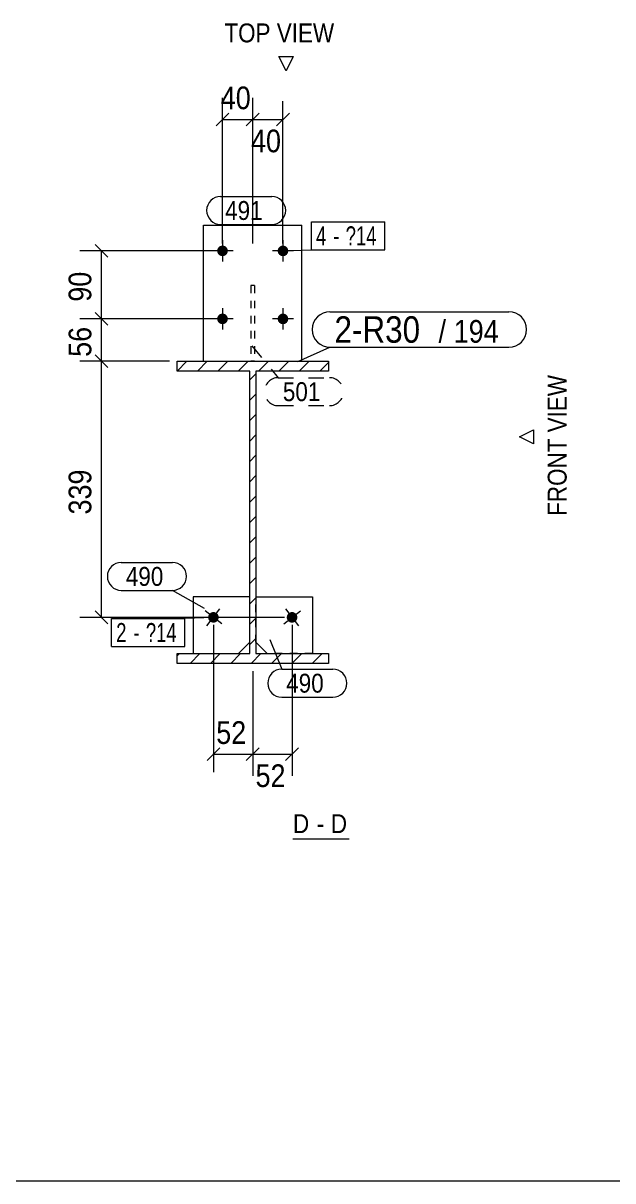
# Model space of a CAD drawing. Header units: millimetres. Extents: x 2 to 1174, y 1 to 825.
# Drawn here: x 720.6 to 798.6, y 5 to 158.2 of the extents above; entities that cross this region are included whole.
import ezdxf

# ---------------------------------------------------------------- set-up
doc = ezdxf.new("R2010")
doc.units = ezdxf.units.MM
for name, pattern in [('XKITLINE00', [0]), ('XKITLINE01', [4, 1, -1, 1, -1]), ('XKITLINE02', [4, 2, -2])]:
    doc.linetypes.add(name, pattern=pattern)
for name, color, linetype, lineweight in [('Bolt', 3, 'Continuous', 0), ('BoltMark', 7, 'Continuous', 0), ('Dimensions', 7, 'Continuous', 0), ('DrawingSheet', 5, 'Continuous', 0), ('OtherObjectType', 7, 'Continuous', 0), ('Part', 2, 'Continuous', 0), ('PartMark', 7, 'Continuous', 0)]:
    doc.layers.add(name, color=color, linetype=linetype, lineweight=lineweight)
doc.styles.add('ARIAL', font='ARIAL.TTF')
doc.styles.add('ARIAL_NARROW', font='ARIALN.TTF')

# ---------------------------------------------------------------- blocks, each defined once
blk = doc.blocks.new('*A1')
at = {"layer": 'Part', "color": 7, "linetype": 'XKITLINE00', "lineweight": 0}
for p, q in [((741, 112.17), (742.3, 113.47)), ((743.69, 112.17), (744.99, 113.47)), ((746.39, 112.17), (747.69, 113.47)), ((749.08, 112.17), (750.38, 113.47)), ((751.77, 112.17), (753.07, 113.47)), ((754.47, 112.17), (755.77, 113.47)), ((757.16, 112.17), (758.46, 113.47)), ((741, 112.17), (741, 112.17)), ((759.86, 112.17), (761, 113.31)), ((750.6, 111), (751.4, 111.8)), ((750.6, 108.3), (751.4, 109.1)), ((750.6, 105.61), (751.4, 106.41)), ((750.6, 102.91), (751.4, 103.71)), ((750.6, 100.22), (751.4, 101.02)), ((750.6, 97.53), (751.4, 98.33)), ((750.6, 94.83), (751.4, 95.63)), ((750.6, 92.14), (751.4, 92.94)), ((750.6, 89.44), (751.4, 90.24)), ((750.6, 86.75), (751.4, 87.55)), ((750.6, 84.06), (751.4, 84.86)), ((750.6, 81.36), (751.4, 82.16)), ((750.6, 78.67), (751.4, 79.47)), ((750.6, 75.97), (751.4, 76.77)), ((741, 74.46), (741.31, 74.77)), ((742.71, 73.47), (744.01, 74.77)), ((745.4, 73.47), (746.7, 74.77)), ((748.1, 73.47), (749.4, 74.77)), ((750.79, 73.47), (752.09, 74.77)), ((753.48, 73.47), (754.78, 74.77)), ((756.18, 73.47), (757.48, 74.77)), ((758.87, 73.47), (760.17, 74.77))]:
    blk.add_line(p, q, dxfattribs=at)
blk = doc.blocks.new('*A166')
at = {"layer": 'Bolt'}
for points in [[(747.7, 128.04), (747.69, 128), (747.69, 127.97), (747.68, 127.94), (747.68, 127.9), (747.67, 127.87), (747.66, 127.84), (747.64, 127.81), (747.63, 127.77), (747.61, 127.74), (747.6, 127.71), (747.58, 127.68), (747.56, 127.66), (747.54, 127.63), (747.52, 127.6), (747.49, 127.58), (747.47, 127.55), (747.44, 127.53), (747.41, 127.51), (747.39, 127.49), (747.36, 127.47), (747.33, 127.46), (747.3, 127.44), (747.27, 127.43), (747.23, 127.41), (747.2, 127.4), (747.17, 127.39), (747.13, 127.39), (747.1, 127.38), (747.07, 127.38), (747.03, 127.37), (747, 127.37), (746.96, 127.37), (746.93, 127.38), (746.89, 127.38), (746.86, 127.39), (746.83, 127.39), (746.79, 127.4), (746.76, 127.41), (746.73, 127.43), (746.7, 127.44), (746.67, 127.46), (746.64, 127.47), (746.61, 127.49), (746.58, 127.51), (746.55, 127.53), (746.53, 127.55), (746.5, 127.58), (746.48, 127.6), (746.46, 127.63), (746.44, 127.66), (746.42, 127.68), (746.4, 127.71), (746.38, 127.74), (746.36, 127.77), (746.35, 127.81), (746.34, 127.84), (746.33, 127.87), (746.32, 127.9), (746.31, 127.94), (746.31, 127.97), (746.3, 128), (746.3, 128.04), (746.3, 128.07), (746.3, 128.11), (746.3, 128.14), (746.31, 128.18), (746.31, 128.21), (746.32, 128.24), (746.33, 128.28), (746.34, 128.31), (746.35, 128.34), (746.36, 128.37), (746.38, 128.4), (746.4, 128.43), (746.42, 128.46), (746.44, 128.49), (746.46, 128.52), (746.48, 128.54), (746.5, 128.57), (746.53, 128.59), (746.55, 128.61), (746.58, 128.64), (746.61, 128.66), (746.64, 128.67), (746.67, 128.69), (746.7, 128.71), (746.73, 128.72), (746.76, 128.73), (746.79, 128.74), (746.83, 128.75), (746.86, 128.76), (746.89, 128.77), (746.93, 128.77), (746.96, 128.77), (747, 128.77), (747.03, 128.77), (747.07, 128.77), (747.1, 128.77), (747.13, 128.76), (747.17, 128.75), (747.2, 128.74), (747.23, 128.73), (747.27, 128.72), (747.3, 128.71), (747.33, 128.69), (747.36, 128.67), (747.39, 128.66), (747.41, 128.64), (747.44, 128.61), (747.47, 128.59), (747.49, 128.57), (747.52, 128.54), (747.54, 128.52), (747.56, 128.49), (747.58, 128.46), (747.6, 128.43), (747.61, 128.4), (747.63, 128.37), (747.64, 128.34), (747.66, 128.31), (747.67, 128.28), (747.68, 128.24), (747.68, 128.21), (747.69, 128.18), (747.69, 128.14), (747.7, 128.11), (747.7, 128.07)], [(755.7, 128.04), (755.69, 128), (755.69, 127.97), (755.68, 127.94), (755.68, 127.9), (755.67, 127.87), (755.66, 127.84), (755.64, 127.81), (755.63, 127.77), (755.61, 127.74), (755.6, 127.71), (755.58, 127.68), (755.56, 127.66), (755.54, 127.63), (755.52, 127.6), (755.49, 127.58), (755.47, 127.55), (755.44, 127.53), (755.41, 127.51), (755.39, 127.49), (755.36, 127.47), (755.33, 127.46), (755.3, 127.44), (755.27, 127.43), (755.23, 127.41), (755.2, 127.4), (755.17, 127.39), (755.13, 127.39), (755.1, 127.38), (755.07, 127.38), (755.03, 127.37), (755, 127.37), (754.96, 127.37), (754.93, 127.38), (754.89, 127.38), (754.86, 127.39), (754.83, 127.39), (754.79, 127.4), (754.76, 127.41), (754.73, 127.43), (754.7, 127.44), (754.67, 127.46), (754.64, 127.47), (754.61, 127.49), (754.58, 127.51), (754.55, 127.53), (754.53, 127.55), (754.5, 127.58), (754.48, 127.6), (754.46, 127.63), (754.44, 127.66), (754.42, 127.68), (754.4, 127.71), (754.38, 127.74), (754.36, 127.77), (754.35, 127.81), (754.34, 127.84), (754.33, 127.87), (754.32, 127.9), (754.31, 127.94), (754.31, 127.97), (754.3, 128), (754.3, 128.04), (754.3, 128.07), (754.3, 128.11), (754.3, 128.14), (754.31, 128.18), (754.31, 128.21), (754.32, 128.24), (754.33, 128.28), (754.34, 128.31), (754.35, 128.34), (754.36, 128.37), (754.38, 128.4), (754.4, 128.43), (754.42, 128.46), (754.44, 128.49), (754.46, 128.52), (754.48, 128.54), (754.5, 128.57), (754.53, 128.59), (754.55, 128.61), (754.58, 128.64), (754.61, 128.66), (754.64, 128.67), (754.67, 128.69), (754.7, 128.71), (754.73, 128.72), (754.76, 128.73), (754.79, 128.74), (754.83, 128.75), (754.86, 128.76), (754.89, 128.77), (754.93, 128.77), (754.96, 128.77), (755, 128.77), (755.03, 128.77), (755.07, 128.77), (755.1, 128.77), (755.13, 128.76), (755.17, 128.75), (755.2, 128.74), (755.23, 128.73), (755.27, 128.72), (755.3, 128.71), (755.33, 128.69), (755.36, 128.67), (755.39, 128.66), (755.41, 128.64), (755.44, 128.61), (755.47, 128.59), (755.49, 128.57), (755.52, 128.54), (755.54, 128.52), (755.56, 128.49), (755.58, 128.46), (755.6, 128.43), (755.61, 128.4), (755.63, 128.37), (755.64, 128.34), (755.66, 128.31), (755.67, 128.28), (755.68, 128.24), (755.68, 128.21), (755.69, 128.18), (755.69, 128.14), (755.7, 128.11), (755.7, 128.07)], [(747.7, 119.04), (747.69, 119), (747.69, 118.97), (747.68, 118.94), (747.68, 118.9), (747.67, 118.87), (747.66, 118.84), (747.64, 118.81), (747.63, 118.77), (747.61, 118.74), (747.6, 118.71), (747.58, 118.68), (747.56, 118.66), (747.54, 118.63), (747.52, 118.6), (747.49, 118.58), (747.47, 118.55), (747.44, 118.53), (747.41, 118.51), (747.39, 118.49), (747.36, 118.47), (747.33, 118.46), (747.3, 118.44), (747.27, 118.43), (747.23, 118.41), (747.2, 118.4), (747.17, 118.39), (747.13, 118.39), (747.1, 118.38), (747.07, 118.38), (747.03, 118.37), (747, 118.37), (746.96, 118.37), (746.93, 118.38), (746.89, 118.38), (746.86, 118.39), (746.83, 118.39), (746.79, 118.4), (746.76, 118.41), (746.73, 118.43), (746.7, 118.44), (746.67, 118.46), (746.64, 118.47), (746.61, 118.49), (746.58, 118.51), (746.55, 118.53), (746.53, 118.55), (746.5, 118.58), (746.48, 118.6), (746.46, 118.63), (746.44, 118.66), (746.42, 118.68), (746.4, 118.71), (746.38, 118.74), (746.36, 118.77), (746.35, 118.81), (746.34, 118.84), (746.33, 118.87), (746.32, 118.9), (746.31, 118.94), (746.31, 118.97), (746.3, 119), (746.3, 119.04), (746.3, 119.07), (746.3, 119.11), (746.3, 119.14), (746.31, 119.18), (746.31, 119.21), (746.32, 119.24), (746.33, 119.28), (746.34, 119.31), (746.35, 119.34), (746.36, 119.37), (746.38, 119.4), (746.4, 119.43), (746.42, 119.46), (746.44, 119.49), (746.46, 119.52), (746.48, 119.54), (746.5, 119.57), (746.53, 119.59), (746.55, 119.61), (746.58, 119.64), (746.61, 119.66), (746.64, 119.67), (746.67, 119.69), (746.7, 119.71), (746.73, 119.72), (746.76, 119.73), (746.79, 119.74), (746.83, 119.75), (746.86, 119.76), (746.89, 119.77), (746.93, 119.77), (746.96, 119.77), (747, 119.77), (747.03, 119.77), (747.07, 119.77), (747.1, 119.77), (747.13, 119.76), (747.17, 119.75), (747.2, 119.74), (747.23, 119.73), (747.27, 119.72), (747.3, 119.71), (747.33, 119.69), (747.36, 119.67), (747.39, 119.66), (747.41, 119.64), (747.44, 119.61), (747.47, 119.59), (747.49, 119.57), (747.52, 119.54), (747.54, 119.52), (747.56, 119.49), (747.58, 119.46), (747.6, 119.43), (747.61, 119.4), (747.63, 119.37), (747.64, 119.34), (747.66, 119.31), (747.67, 119.28), (747.68, 119.24), (747.68, 119.21), (747.69, 119.18), (747.69, 119.14), (747.7, 119.11), (747.7, 119.07)], [(755.7, 119.04), (755.69, 119), (755.69, 118.97), (755.68, 118.94), (755.68, 118.9), (755.67, 118.87), (755.66, 118.84), (755.64, 118.81), (755.63, 118.77), (755.61, 118.74), (755.6, 118.71), (755.58, 118.68), (755.56, 118.66), (755.54, 118.63), (755.52, 118.6), (755.49, 118.58), (755.47, 118.55), (755.44, 118.53), (755.41, 118.51), (755.39, 118.49), (755.36, 118.47), (755.33, 118.46), (755.3, 118.44), (755.27, 118.43), (755.23, 118.41), (755.2, 118.4), (755.17, 118.39), (755.13, 118.39), (755.1, 118.38), (755.07, 118.38), (755.03, 118.37), (755, 118.37), (754.96, 118.37), (754.93, 118.38), (754.89, 118.38), (754.86, 118.39), (754.83, 118.39), (754.79, 118.4), (754.76, 118.41), (754.73, 118.43), (754.7, 118.44), (754.67, 118.46), (754.64, 118.47), (754.61, 118.49), (754.58, 118.51), (754.55, 118.53), (754.53, 118.55), (754.5, 118.58), (754.48, 118.6), (754.46, 118.63), (754.44, 118.66), (754.42, 118.68), (754.4, 118.71), (754.38, 118.74), (754.36, 118.77), (754.35, 118.81), (754.34, 118.84), (754.33, 118.87), (754.32, 118.9), (754.31, 118.94), (754.31, 118.97), (754.3, 119), (754.3, 119.04), (754.3, 119.07), (754.3, 119.11), (754.3, 119.14), (754.31, 119.18), (754.31, 119.21), (754.32, 119.24), (754.33, 119.28), (754.34, 119.31), (754.35, 119.34), (754.36, 119.37), (754.38, 119.4), (754.4, 119.43), (754.42, 119.46), (754.44, 119.49), (754.46, 119.52), (754.48, 119.54), (754.5, 119.57), (754.53, 119.59), (754.55, 119.61), (754.58, 119.64), (754.61, 119.66), (754.64, 119.67), (754.67, 119.69), (754.7, 119.71), (754.73, 119.72), (754.76, 119.73), (754.79, 119.74), (754.83, 119.75), (754.86, 119.76), (754.89, 119.77), (754.93, 119.77), (754.96, 119.77), (755, 119.77), (755.03, 119.77), (755.07, 119.77), (755.1, 119.77), (755.13, 119.76), (755.17, 119.75), (755.2, 119.74), (755.23, 119.73), (755.27, 119.72), (755.3, 119.71), (755.33, 119.69), (755.36, 119.67), (755.39, 119.66), (755.41, 119.64), (755.44, 119.61), (755.47, 119.59), (755.49, 119.57), (755.52, 119.54), (755.54, 119.52), (755.56, 119.49), (755.58, 119.46), (755.6, 119.43), (755.61, 119.4), (755.63, 119.37), (755.64, 119.34), (755.66, 119.31), (755.67, 119.28), (755.68, 119.24), (755.68, 119.21), (755.69, 119.18), (755.69, 119.14), (755.7, 119.11), (755.7, 119.07)]]:
    blk.add_hatch(color=3, dxfattribs=at).paths.add_polyline_path(points, flags=17)
at = {"layer": 'Bolt', "color": 3, "linetype": 'XKITLINE00', "lineweight": 0}
for p, q in [((747, 129.47), (747, 126.67)), ((755, 129.47), (755, 126.67)), ((748.4, 128.07), (745.6, 128.07)), ((756.4, 128.07), (753.6, 128.07)), ((747, 120.47), (747, 117.67)), ((755, 120.47), (755, 117.67)), ((748.4, 119.07), (745.6, 119.07)), ((756.4, 119.07), (753.6, 119.07))]:
    blk.add_line(p, q, dxfattribs=at)
blk = doc.blocks.new('*A167')
at = {"layer": 'Bolt'}
blk.add_hatch(color=3, dxfattribs=at).paths.add_polyline_path([(745.34, 79.04), (745.32, 79.07), (745.29, 79.09), (745.27, 79.12), (745.25, 79.14), (745.23, 79.17), (745.21, 79.2), (745.19, 79.23), (745.17, 79.26), (745.16, 79.29), (745.14, 79.32), (745.13, 79.35), (745.12, 79.39), (745.11, 79.42), (745.11, 79.45), (745.1, 79.49), (745.1, 79.52), (745.1, 79.55), (745.1, 79.59), (745.1, 79.62), (745.1, 79.66), (745.11, 79.69), (745.11, 79.73), (745.12, 79.76), (745.13, 79.79), (745.14, 79.82), (745.16, 79.86), (745.17, 79.89), (745.19, 79.92), (745.21, 79.95), (745.22, 79.98), (745.24, 80), (745.27, 80.03), (745.29, 80.06), (745.31, 80.08), (745.34, 80.1), (745.37, 80.12), (745.39, 80.14), (745.42, 80.16), (745.45, 80.18), (745.48, 80.2), (745.51, 80.21), (745.54, 80.23), (745.58, 80.24), (745.61, 80.25), (745.64, 80.26), (745.68, 80.26), (745.71, 80.27), (745.74, 80.27), (745.78, 80.27), (745.81, 80.27), (745.85, 80.27), (745.88, 80.27), (745.92, 80.26), (745.95, 80.26), (745.98, 80.25), (746.02, 80.24), (746.05, 80.23), (746.08, 80.21), (746.11, 80.2), (746.14, 80.18), (746.17, 80.17), (746.2, 80.15), (746.23, 80.13), (746.25, 80.1), (746.28, 80.08), (746.3, 80.06), (746.33, 80.03), (746.35, 80), (746.37, 79.98), (746.39, 79.95), (746.41, 79.92), (746.42, 79.89), (746.44, 79.86), (746.45, 79.83), (746.46, 79.79), (746.47, 79.76), (746.48, 79.73), (746.49, 79.69), (746.49, 79.66), (746.5, 79.63), (746.5, 79.59), (746.5, 79.56), (746.5, 79.52), (746.49, 79.49), (746.49, 79.45), (746.48, 79.42), (746.47, 79.39), (746.46, 79.35), (746.45, 79.32), (746.44, 79.29), (746.42, 79.26), (746.41, 79.23), (746.39, 79.2), (746.37, 79.17), (746.35, 79.14), (746.33, 79.12), (746.31, 79.09), (746.28, 79.07), (746.26, 79.04), (746.23, 79.02), (746.2, 79), (746.17, 78.98), (746.14, 78.96), (746.11, 78.95), (746.08, 78.93), (746.05, 78.92), (746.02, 78.91), (745.99, 78.9), (745.95, 78.89), (745.92, 78.88), (745.88, 78.88), (745.85, 78.88), (745.82, 78.87), (745.78, 78.87), (745.75, 78.88), (745.71, 78.88), (745.68, 78.88), (745.65, 78.89), (745.61, 78.9), (745.58, 78.91), (745.55, 78.92), (745.51, 78.93), (745.48, 78.95), (745.45, 78.96), (745.42, 78.98), (745.4, 79), (745.37, 79.02)], flags=17)
at = {"layer": 'Bolt', "color": 3, "linetype": 'XKITLINE00', "lineweight": 0}
for p, q in [((746.9, 78.71), (744.69, 80.43)), ((744.94, 78.47), (746.66, 80.68))]:
    blk.add_line(p, q, dxfattribs=at)
blk = doc.blocks.new('*A168')
at = {"layer": 'Bolt'}
blk.add_hatch(color=3, dxfattribs=at).paths.add_polyline_path([(755.8, 80.15), (755.82, 80.17), (755.85, 80.18), (755.88, 80.2), (755.91, 80.21), (755.95, 80.23), (755.98, 80.24), (756.01, 80.25), (756.05, 80.26), (756.08, 80.26), (756.11, 80.27), (756.15, 80.27), (756.18, 80.27), (756.22, 80.27), (756.25, 80.27), (756.28, 80.27), (756.32, 80.26), (756.35, 80.26), (756.39, 80.25), (756.42, 80.24), (756.45, 80.23), (756.48, 80.21), (756.51, 80.2), (756.54, 80.18), (756.57, 80.16), (756.6, 80.14), (756.63, 80.12), (756.66, 80.1), (756.68, 80.08), (756.71, 80.06), (756.73, 80.03), (756.75, 80), (756.77, 79.98), (756.79, 79.95), (756.81, 79.92), (756.82, 79.89), (756.84, 79.86), (756.85, 79.82), (756.86, 79.79), (756.87, 79.76), (756.88, 79.73), (756.89, 79.69), (756.89, 79.66), (756.9, 79.62), (756.9, 79.59), (756.9, 79.55), (756.9, 79.52), (756.89, 79.49), (756.89, 79.45), (756.88, 79.42), (756.87, 79.39), (756.86, 79.35), (756.85, 79.32), (756.84, 79.29), (756.82, 79.26), (756.81, 79.23), (756.79, 79.2), (756.77, 79.17), (756.75, 79.14), (756.73, 79.12), (756.7, 79.09), (756.68, 79.07), (756.65, 79.04), (756.63, 79.02), (756.6, 79), (756.57, 78.98), (756.54, 78.96), (756.51, 78.95), (756.48, 78.93), (756.45, 78.92), (756.42, 78.91), (756.38, 78.9), (756.35, 78.89), (756.32, 78.88), (756.28, 78.88), (756.25, 78.88), (756.21, 78.87), (756.18, 78.87), (756.14, 78.88), (756.11, 78.88), (756.08, 78.88), (756.04, 78.89), (756.01, 78.9), (755.98, 78.91), (755.94, 78.92), (755.91, 78.93), (755.88, 78.95), (755.85, 78.96), (755.82, 78.98), (755.79, 79), (755.77, 79.02), (755.74, 79.04), (755.71, 79.07), (755.69, 79.09), (755.67, 79.12), (755.64, 79.14), (755.62, 79.17), (755.61, 79.2), (755.59, 79.23), (755.57, 79.26), (755.56, 79.29), (755.54, 79.32), (755.53, 79.35), (755.52, 79.39), (755.51, 79.42), (755.51, 79.45), (755.5, 79.49), (755.5, 79.52), (755.5, 79.56), (755.5, 79.59), (755.5, 79.63), (755.5, 79.66), (755.51, 79.69), (755.51, 79.73), (755.52, 79.76), (755.53, 79.79), (755.54, 79.83), (755.56, 79.86), (755.57, 79.89), (755.59, 79.92), (755.61, 79.95), (755.63, 79.98), (755.65, 80), (755.67, 80.03), (755.69, 80.06), (755.72, 80.08), (755.74, 80.1), (755.77, 80.13)], flags=17)
at = {"layer": 'Bolt', "color": 3, "linetype": 'XKITLINE00', "lineweight": 0}
for p, q in [((755.09, 78.71), (757.3, 80.43)), ((755.34, 80.68), (757.06, 78.47))]:
    blk.add_line(p, q, dxfattribs=at)
blk = doc.blocks.new('*A169')
at = {"layer": 'Part', "color": 2, "linetype": 'XKITLINE00', "lineweight": 0}
for p, q in [((741, 112.17), (741, 113.47)), ((741, 113.47), (761, 113.47)), ((761, 113.47), (761, 112.17)), ((750.6, 112.17), (741, 112.17)), ((750.6, 74.77), (750.6, 112.17)), ((761, 112.17), (751.4, 112.17)), ((751.4, 112.17), (751.4, 74.77)), ((741, 73.47), (741, 74.77)), ((741, 74.77), (750.6, 74.77)), ((751.4, 74.77), (761, 74.77)), ((761, 74.77), (761, 73.47)), ((761, 73.47), (741, 73.47))]:
    blk.add_line(p, q, dxfattribs=at)
blk = doc.blocks.new('*A170')
at = {"layer": 'Part', "color": 2, "linetype": 'XKITLINE00', "lineweight": 0}
for p, q in [((744.5, 113.47), (744.5, 131.47)), ((744.5, 131.47), (757.5, 131.47)), ((757.5, 113.47), (757.5, 131.47))]:
    blk.add_line(p, q, dxfattribs=at)
at = {"layer": 'Part', "color": 7, "linetype": 'XKITLINE01', "lineweight": 0}
blk.add_line((744.5, 113.47), (757.5, 113.47), dxfattribs=at)
blk = doc.blocks.new('*A171')
at = {"layer": 'Part', "color": 2, "linetype": 'XKITLINE00', "lineweight": 0}
for p, q in [((750.6, 82.27), (743.1, 82.27)), ((743.1, 82.27), (743.1, 74.77)), ((749.1, 74.77), (750.6, 76.27))]:
    blk.add_line(p, q, dxfattribs=at)
at = {"layer": 'Part', "color": 7, "linetype": 'XKITLINE01', "lineweight": 0}
for p, q in [((750.6, 76.27), (750.6, 82.27)), ((743.1, 74.77), (749.1, 74.77))]:
    blk.add_line(p, q, dxfattribs=at)
blk = doc.blocks.new('*A172')
at = {"layer": 'Part', "color": 7, "linetype": 'XKITLINE01', "lineweight": 0}
for p, q in [((751.25, 123.47), (750.75, 123.47)), ((750.75, 123.47), (750.75, 113.47)), ((751.25, 123.47), (751.25, 113.47)), ((751.25, 113.47), (750.75, 113.47))]:
    blk.add_line(p, q, dxfattribs=at)
blk = doc.blocks.new('*A173')
at = {"layer": 'Part', "color": 2, "linetype": 'XKITLINE00', "lineweight": 0}
for p, q in [((751.4, 82.27), (758.9, 82.27)), ((758.9, 82.27), (758.9, 74.77)), ((752.9, 74.77), (751.4, 76.27))]:
    blk.add_line(p, q, dxfattribs=at)
at = {"layer": 'Part', "color": 7, "linetype": 'XKITLINE01', "lineweight": 0}
for p, q in [((751.4, 76.27), (751.4, 82.27)), ((758.9, 74.77), (752.9, 74.77))]:
    blk.add_line(p, q, dxfattribs=at)
blk = doc.blocks.new('*A216')
at = {"layer": 'DrawingSheet', "color": 5, "linetype": 'XKITLINE00', "lineweight": 0}
blk.add_line((5, 5), (1174, 5), dxfattribs=at)
blk = doc.blocks.new('*A341')
at = {"layer": 'Dimensions', "color": 7, "linetype": 'XKITLINE00', "lineweight": 0}
for p, q in [((740, 113.47), (728.15, 113.47)), ((730.15, 114.32), (731.85, 112.62)), ((731, 79.57), (731, 113.47)), ((730.15, 80.42), (731.85, 78.72)), ((755.2, 79.57), (728.15, 79.57))]:
    blk.add_line(p, q, dxfattribs=at)
at = {"layer": 'Dimensions', "color": 3}
for p in [(731, 113.47), (731, 79.57)]:
    blk.add_point(p, dxfattribs=at)
at = {"layer": 'Dimensions', "color": 3, "style": 'ARIAL', "width": 0.85}
blk.add_text('339', height=3, rotation=90.0002, dxfattribs=at).set_placement((729.65, 93.19))
blk = doc.blocks.new('*A342')
at = {"layer": 'Dimensions', "color": 7, "linetype": 'XKITLINE00', "lineweight": 0}
for p, q in [((730.15, 119.92), (731.85, 118.22)), ((746, 119.07), (728.15, 119.07)), ((731, 113.47), (731, 119.07)), ((740, 113.47), (728.15, 113.47)), ((730.15, 114.32), (731.85, 112.62))]:
    blk.add_line(p, q, dxfattribs=at)
at = {"layer": 'Dimensions', "color": 3}
for p in [(731, 119.07), (731, 113.47)]:
    blk.add_point(p, dxfattribs=at)
at = {"layer": 'Dimensions', "color": 3, "style": 'ARIAL', "width": 0.85}
blk.add_text('56', height=3, rotation=90.0002, dxfattribs=at).set_placement((729.65, 114.05))
blk = doc.blocks.new('*A343')
at = {"layer": 'Dimensions', "color": 7, "linetype": 'XKITLINE00', "lineweight": 0}
for p, q in [((730.15, 128.92), (731.85, 127.22)), ((746, 128.07), (728.15, 128.07)), ((731, 119.07), (731, 128.07)), ((730.15, 119.92), (731.85, 118.22)), ((746, 119.07), (728.15, 119.07))]:
    blk.add_line(p, q, dxfattribs=at)
at = {"layer": 'Dimensions', "color": 3}
for p in [(731, 128.07), (731, 119.07)]:
    blk.add_point(p, dxfattribs=at)
at = {"layer": 'Dimensions', "color": 3, "style": 'ARIAL', "width": 0.85}
blk.add_text('90', height=3, rotation=90.0002, dxfattribs=at).set_placement((729.65, 121.35))
blk = doc.blocks.new('*A344')
at = {"layer": 'Dimensions', "color": 7, "linetype": 'XKITLINE00', "lineweight": 0}
for p, q in [((745.8, 78.57), (745.8, 59.07)), ((751, 72.47), (751, 59.07)), ((746.65, 62.32), (744.95, 60.62)), ((745.8, 61.47), (751, 61.47)), ((751.85, 62.32), (750.15, 60.62))]:
    blk.add_line(p, q, dxfattribs=at)
at = {"layer": 'Dimensions', "color": 3}
for p in [(745.8, 61.47), (751, 61.47)]:
    blk.add_point(p, dxfattribs=at)
at = {"layer": 'Dimensions', "color": 3, "style": 'ARIAL', "width": 0.85}
blk.add_text('52', height=3, dxfattribs=at).set_placement((746.17, 62.82))
blk = doc.blocks.new('*A345')
at = {"layer": 'Dimensions', "color": 7, "linetype": 'XKITLINE00', "lineweight": 0}
for p, q in [((756.2, 78.57), (756.2, 58.62)), ((751, 72.47), (751, 58.62)), ((751.85, 62.32), (750.15, 60.62)), ((751, 61.47), (756.2, 61.47)), ((757.05, 62.32), (755.35, 60.62))]:
    blk.add_line(p, q, dxfattribs=at)
at = {"layer": 'Dimensions', "color": 3}
for p in [(751, 61.47), (756.2, 61.47)]:
    blk.add_point(p, dxfattribs=at)
at = {"layer": 'Dimensions', "color": 3, "style": 'ARIAL', "width": 0.85}
blk.add_text('52', height=3, dxfattribs=at).set_placement((751.37, 57.12))
blk = doc.blocks.new('*A346')
at = {"layer": 'Dimensions', "color": 7, "linetype": 'XKITLINE00', "lineweight": 0}
for p, q in [((747, 129.07), (747, 148.32)), ((751, 129.07), (751, 148.32)), ((747.85, 146.32), (746.15, 144.62)), ((751.85, 146.32), (750.15, 144.62)), ((747, 145.47), (751, 145.47))]:
    blk.add_line(p, q, dxfattribs=at)
at = {"layer": 'Dimensions', "color": 3}
for p in [(747, 145.47), (751, 145.47)]:
    blk.add_point(p, dxfattribs=at)
at = {"layer": 'Dimensions', "color": 3, "style": 'ARIAL', "width": 0.85}
blk.add_text('40', height=3, dxfattribs=at).set_placement((746.77, 146.82))
blk = doc.blocks.new('*A347')
at = {"layer": 'Dimensions', "color": 7, "linetype": 'XKITLINE00', "lineweight": 0}
for p, q in [((751, 129.07), (751, 147.87)), ((755, 129.07), (755, 147.87)), ((751.85, 146.32), (750.15, 144.62)), ((755.85, 146.32), (754.15, 144.62)), ((751, 145.47), (755, 145.47))]:
    blk.add_line(p, q, dxfattribs=at)
at = {"layer": 'Dimensions', "color": 3}
for p in [(751, 145.47), (755, 145.47)]:
    blk.add_point(p, dxfattribs=at)
at = {"layer": 'Dimensions', "color": 3, "style": 'ARIAL', "width": 0.85}
blk.add_text('40', height=3, dxfattribs=at).set_placement((750.77, 141.12))
blk = doc.blocks.new('*A348')
at = {"layer": 'BoltMark', "color": 7, "linetype": 'XKITLINE00', "lineweight": 0}
for p, q in [((758.77, 131.92), (768.45, 131.92)), ((758.77, 128.22), (758.77, 131.92)), ((768.45, 128.22), (768.45, 131.92)), ((755, 128.07), (758.77, 128.22)), ((758.77, 128.22), (768.45, 128.22))]:
    blk.add_line(p, q, dxfattribs=at)
at = {"layer": 'BoltMark', "color": 3, "style": 'ARIAL_NARROW', "width": 0.85}
for s, p in [('4', (759.37, 128.82)), ('?14', (763.29, 128.82)), ('-', (761.64, 128.82))]:
    blk.add_text(s, height=2.5, dxfattribs=at).set_placement(p)
blk = doc.blocks.new('*A349')
at = {"layer": 'BoltMark', "color": 7, "linetype": 'XKITLINE00', "lineweight": 0}
for p, q in [((732.34, 79.42), (742.03, 79.42)), ((732.34, 75.72), (732.34, 79.42)), ((745.8, 79.57), (742.03, 79.42)), ((742.03, 75.72), (742.03, 79.42)), ((732.34, 75.72), (742.03, 75.72))]:
    blk.add_line(p, q, dxfattribs=at)
at = {"layer": 'BoltMark', "color": 3, "style": 'ARIAL_NARROW', "width": 0.85}
for s, p in [('2', (732.94, 76.32)), ('?14', (736.87, 76.32)), ('-', (735.21, 76.32))]:
    blk.add_text(s, height=2.5, dxfattribs=at).set_placement(p)
blk = doc.blocks.new('*A350')
at = {"layer": 'PartMark', "color": 7, "linetype": 'XKITLINE00', "lineweight": 0}
for p, q in [((753.28, 76.65), (754.83, 72.71)), ((754.83, 72.71), (761.59, 72.71)), ((754.83, 69.01), (761.59, 69.01))]:
    blk.add_line(p, q, dxfattribs=at)
for centre, start, end in [((754.83, 70.86), 90, 270), ((761.59, 70.86), 270, 90)]:
    blk.add_arc(centre, 1.85, start, end, dxfattribs=at)
at = {"layer": 'PartMark', "color": 3, "style": 'ARIAL', "width": 0.85}
blk.add_text('490', height=2.5, dxfattribs=at).set_placement((755.43, 69.61))
blk = doc.blocks.new('*A351')
at = {"layer": 'PartMark', "color": 7, "linetype": 'XKITLINE00', "lineweight": 0}
for p, q in [((746.75, 135.27), (753.51, 135.27)), ((746.75, 131.57), (753.51, 131.57))]:
    blk.add_line(p, q, dxfattribs=at)
for centre, start, end in [((746.75, 133.42), 90, 270), ((753.51, 133.42), 270, 90)]:
    blk.add_arc(centre, 1.85, start, end, dxfattribs=at)
at = {"layer": 'PartMark', "color": 3, "style": 'ARIAL', "width": 0.85}
blk.add_text('491', height=2.5, dxfattribs=at).set_placement((747.35, 132.17))
blk = doc.blocks.new('*A352')
at = {"layer": 'PartMark', "color": 7, "linetype": 'XKITLINE00', "lineweight": 0}
for p, q in [((733.62, 86.84), (740.38, 86.84)), ((733.62, 83.14), (740.38, 83.14)), ((744.63, 80.74), (740.38, 83.14))]:
    blk.add_line(p, q, dxfattribs=at)
for centre, start, end in [((733.62, 84.99), 90, 270), ((740.38, 84.99), 270, 90)]:
    blk.add_arc(centre, 1.85, start, end, dxfattribs=at)
at = {"layer": 'PartMark', "color": 3, "style": 'ARIAL', "width": 0.85}
blk.add_text('490', height=2.5, dxfattribs=at).set_placement((734.22, 83.74))
blk = doc.blocks.new('*A353')
at = {"layer": 'PartMark', "color": 7, "linetype": 'XKITLINE02', "lineweight": 0}
for p, q in [((750.88, 115.5), (754.38, 111.29)), ((754.38, 111.29), (761.14, 111.29)), ((754.38, 107.59), (761.14, 107.59))]:
    blk.add_line(p, q, dxfattribs=at)
for centre, start, end in [((754.38, 109.44), 90, 270), ((761.14, 109.44), 270, 90)]:
    blk.add_arc(centre, 1.85, start, end, dxfattribs=at)
at = {"layer": 'PartMark', "color": 3, "style": 'ARIAL', "width": 0.85}
blk.add_text('501', height=2.5, dxfattribs=at).set_placement((754.98, 108.19))
blk = doc.blocks.new('*A354')
at = {"layer": 'PartMark', "color": 7, "linetype": 'XKITLINE00', "lineweight": 0}
for p, q in [((761.21, 120.02), (784.86, 120.02)), ((756.97, 113.42), (761.21, 115.32)), ((761.21, 115.32), (784.86, 115.32))]:
    blk.add_line(p, q, dxfattribs=at)
for centre, start, end in [((761.21, 117.67), 90, 270), ((784.86, 117.67), 270, 90)]:
    blk.add_arc(centre, 2.35, start, end, dxfattribs=at)
at = {"layer": 'PartMark', "color": 1, "style": 'ARIAL', "width": 0.85}
blk.add_text('2-R30', height=3.5, dxfattribs=at).set_placement((761.81, 115.92))
at = {"layer": 'PartMark', "color": 3, "style": 'ARIAL', "width": 0.85}
for s, p in [('/', (775.57, 115.92)), ('194', (777.58, 115.92))]:
    blk.add_text(s, height=3, dxfattribs=at).set_placement(p)
blk = doc.blocks.new('*A355')
at = {"layer": 'OtherObjectType', "color": 7, "linetype": 'XKITLINE00', "lineweight": 0}
for p, q in [((755.4, 151.92), (754.47, 153.8)), ((754.47, 153.8), (756.34, 153.8)), ((756.34, 153.8), (755.4, 151.92)), ((755.4, 151.92), (755.4, 151.92)), ((786.26, 103.47), (788.13, 104.41)), ((788.13, 104.41), (788.13, 102.54)), ((788.13, 102.54), (786.26, 103.47)), ((786.26, 103.47), (786.26, 103.47)), ((756.32, 50.27), (763.74, 50.27))]:
    blk.add_line(p, q, dxfattribs=at)
at = {"layer": 'OtherObjectType', "color": 7, "style": 'ARIAL', "width": 0.85}
for s, p in [('TOP VIEW', (747.25, 155.67)), ('D', (756.32, 51.02)), ('-', (759.47, 51.02)), ('D', (761.33, 51.02))]:
    blk.add_text(s, height=2.5, dxfattribs=at).set_placement(p)
blk.add_text('FRONT VIEW', height=2.5, rotation=90, dxfattribs=at).set_placement((792.51, 93.01))

msp = doc.modelspace()

# ---------------------------------------------------------------- block references
at = {"lineweight": 0}
for name in ['*A216', '*A346', '*A347', '*A351', '*A348', '*A170', '*A343', '*A166', '*A172', '*A342', '*A354', '*A353', '*A341', '*A1', '*A169', '*A352', '*A171', '*A173', '*A167', '*A168', '*A349', '*A344', '*A345', '*A350']:
    msp.add_blockref(name, (0, 0), dxfattribs=at)
at = {"layer": 'OtherObjectType', "lineweight": 0}
msp.add_blockref('*A355', (0, 0), dxfattribs=at)

doc.saveas('drawing.dxf')
